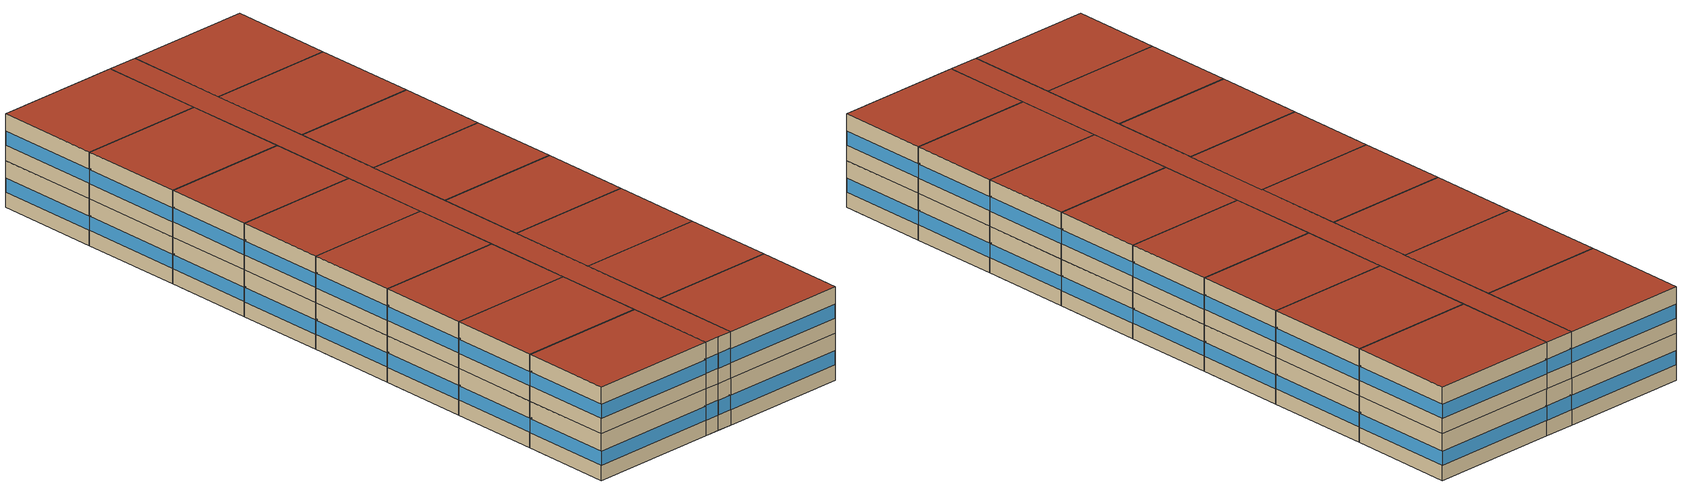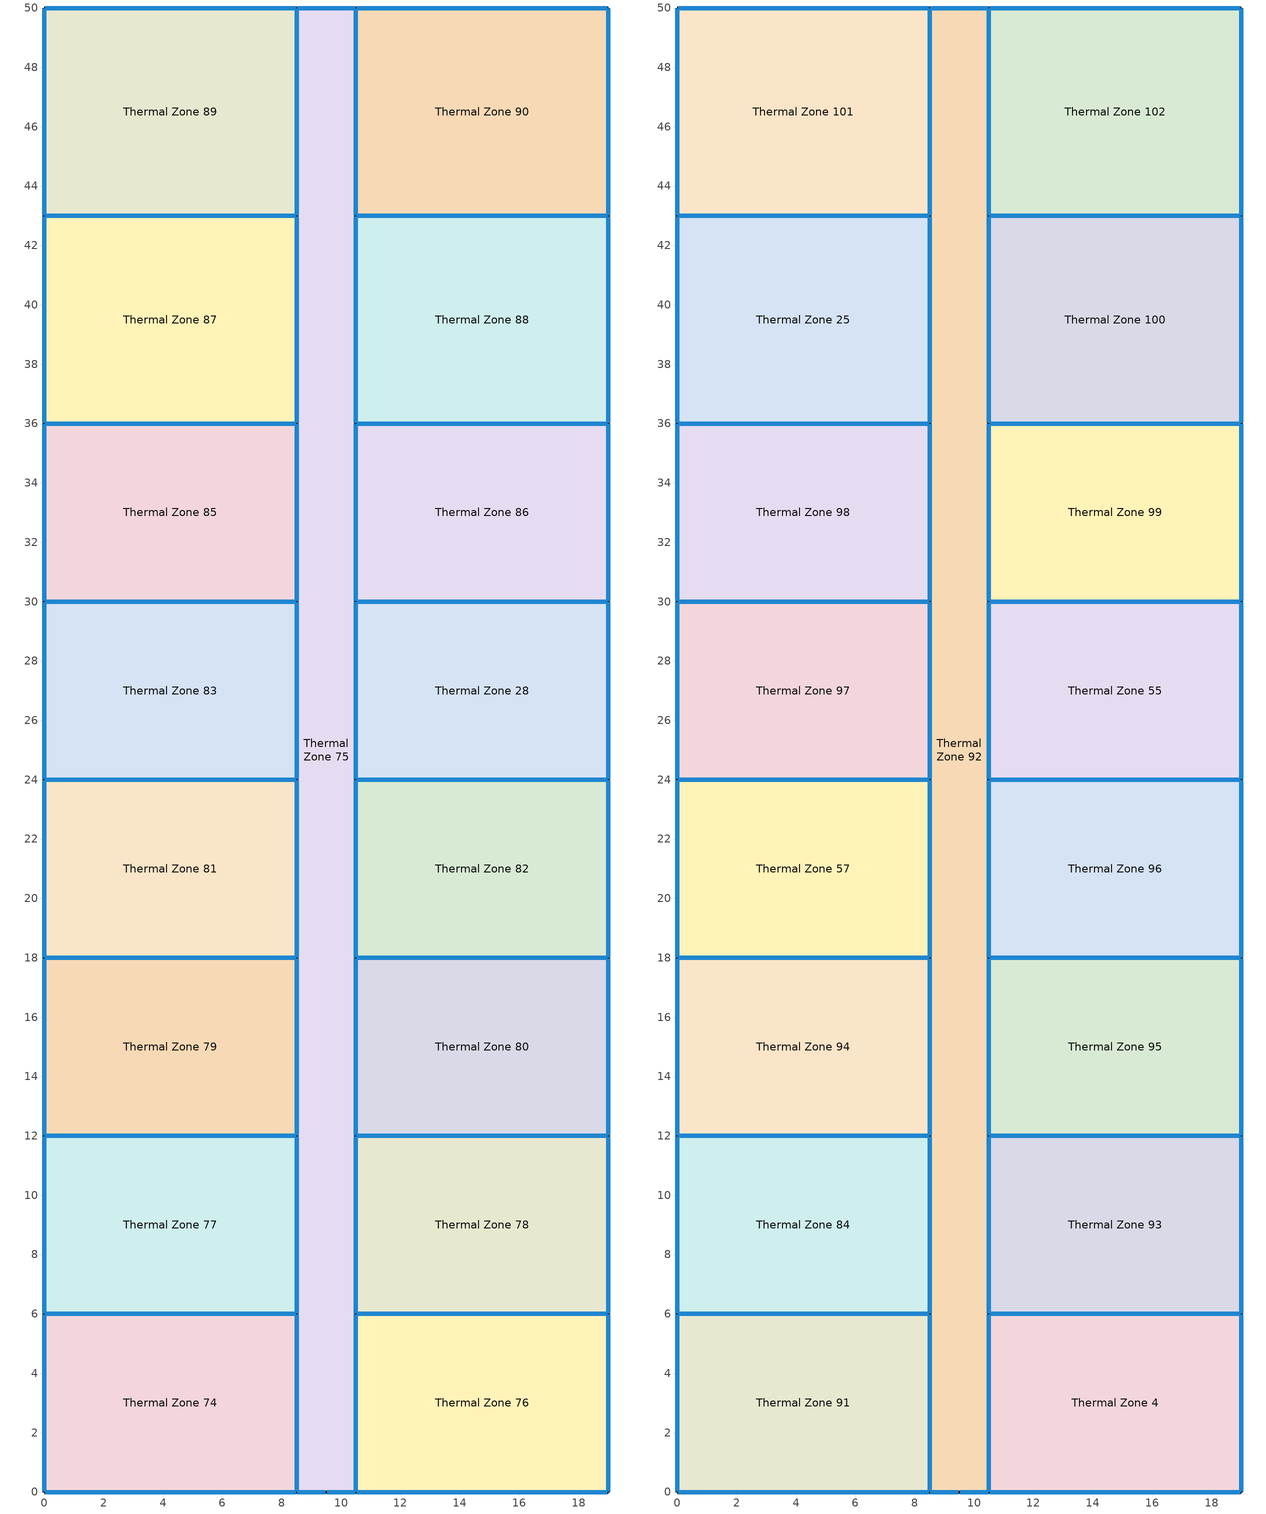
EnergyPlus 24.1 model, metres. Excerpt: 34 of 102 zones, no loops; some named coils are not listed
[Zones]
Thermal Zone 28
 floor ground (Generic Ground Slab 6A 20112020): 19,30 19,24 10.5,24 10.5,30 z12.19
 wall outside (Customized opaque construction {43577338-bb1a-47c1-a31a-39af3f5bfda6} to conductance of 0.247): 19,24 19,30 10.5,30 10.5,24 19,24 z12.19:15.24
 window (Customized Fenestration: u=2.38): 19,24.03 19,29.97 / 10.53,24 18.97,24 / 10.5,29.97 10.5,24.03 / 18.97,30 10.53,30 z13.19:14.11
 roof outside (Typical IEAD Roof 20112019 6A): 19,24 19,30 10.5,30 10.5,24 z15.24
Thermal Zone 74
 floor ground (Generic Ground Slab 6A 20112020): 8.5,6 8.5,0 0,0 0,6 z12.19
 wall outside (Customized opaque construction {43577338-bb1a-47c1-a31a-39af3f5bfda6} to conductance of 0.247): 8.5,0 8.5,6 0,6 0,0 8.5,0 z12.19:15.24
 window (Customized Fenestration: u=2.38): 8.5,0.03 8.5,5.97 / 0.03,0 8.47,0 / 0,5.97 0,0.03 / 8.47,6 0.03,6 z13.19:14.11
 roof outside (Typical IEAD Roof 20112019 6A): 8.5,0 8.5,6 0,6 0,0 z15.24
Thermal Zone 75
 floor ground (Generic Ground Slab 6A 20112020): 10.5,50 10.5,0 8.5,0 8.5,50 z12.19
 wall outside (Customized opaque construction {43577338-bb1a-47c1-a31a-39af3f5bfda6} to conductance of 0.247): 10.5,0 10.5,6 10.5,12 10.5,18 10.5,24 10.5,30 10.5,36 10.5,43 10.5,50 8.5,50 8.5,43 8.5,36 8.5,30 8.5,24 8.5,18 8.5,12 8.5,6 8.5,0 9.5,0 10.5,0 z12.19:15.24
 window (Customized Fenestration: u=2.38): 10.5,0.03 10.5,5.97 / 8.5,5.97 8.5,0.03 / 8.5,11.97 8.5,6.03 / 8.5,17.97 8.5,12.03 / 8.5,23.97 8.5,18.03 / 8.5,29.97 8.5,24.03 / 8.5,35.97 8.5,30.03 / 8.5,42.97 8.5,36.03 / 8.5,49.97 8.5,43.03 / 10.5,43.03 10.5,49.97 / 10.5,36.03 10.5,42.97 / 10.5,30.03 10.5,35.97 / 10.5,24.03 10.5,29.97 / 10.5,18.03 10.5,23.97 / 10.5,12.03 10.5,17.97 / 10.5,6.03 10.5,11.97 z13.19:14.11; 9.53,0 10.47,0 / 8.53,0 9.47,0 z13.19:14.16; 10.47,50 8.53,50 z13.19:14.13
 roof outside (Typical IEAD Roof 20112019 6A): 10.5,0 10.5,50 8.5,50 8.5,0 z15.24
Thermal Zone 76
 floor ground (Generic Ground Slab 6A 20112020): 19,6 19,0 10.5,0 10.5,6 z12.19
 wall outside (Customized opaque construction {43577338-bb1a-47c1-a31a-39af3f5bfda6} to conductance of 0.247): 19,0 19,6 10.5,6 10.5,0 19,0 z12.19:15.24
 window (Customized Fenestration: u=2.38): 19,0.03 19,5.97 / 10.53,0 18.97,0 / 10.5,5.97 10.5,0.03 / 18.97,6 10.53,6 z13.19:14.11
 roof outside (Typical IEAD Roof 20112019 6A): 19,0 19,6 10.5,6 10.5,0 z15.24
Thermal Zone 77
 floor ground (Generic Ground Slab 6A 20112020): 0,12 8.5,12 8.5,6 0,6 z12.19
 wall outside (Customized opaque construction {43577338-bb1a-47c1-a31a-39af3f5bfda6} to conductance of 0.247): 8.5,6 8.5,12 0,12 0,6 8.5,6 z12.19:15.24
 window (Customized Fenestration: u=2.38): 8.5,6.03 8.5,11.97 / 0.03,6 8.47,6 / 0,11.97 0,6.03 / 8.47,12 0.03,12 z13.19:14.11
 roof outside (Typical IEAD Roof 20112019 6A): 8.5,6 8.5,12 0,12 0,6 z15.24
Thermal Zone 78
 floor ground (Generic Ground Slab 6A 20112020): 19,12 19,6 10.5,6 10.5,12 z12.19
 wall outside (Customized opaque construction {43577338-bb1a-47c1-a31a-39af3f5bfda6} to conductance of 0.247): 19,6 19,12 10.5,12 10.5,6 19,6 z12.19:15.24
 window (Customized Fenestration: u=2.38): 19,6.03 19,11.97 / 10.53,6 18.97,6 / 10.5,11.97 10.5,6.03 / 18.97,12 10.53,12 z13.19:14.11
 roof outside (Typical IEAD Roof 20112019 6A): 19,6 19,12 10.5,12 10.5,6 z15.24
Thermal Zone 79
 floor ground (Generic Ground Slab 6A 20112020): 8.5,18 8.5,12 0,12 0,18 z12.19
 wall outside (Customized opaque construction {43577338-bb1a-47c1-a31a-39af3f5bfda6} to conductance of 0.247): 8.5,12 8.5,18 0,18 0,12 8.5,12 z12.19:15.24
 window (Customized Fenestration: u=2.38): 8.5,12.03 8.5,17.97 / 0.03,12 8.47,12 / 0,17.97 0,12.03 / 8.47,18 0.03,18 z13.19:14.11
 roof outside (Typical IEAD Roof 20112019 6A): 8.5,12 8.5,18 0,18 0,12 z15.24
Thermal Zone 80
 floor ground (Generic Ground Slab 6A 20112020): 19,18 19,12 10.5,12 10.5,18 z12.19
 wall outside (Customized opaque construction {43577338-bb1a-47c1-a31a-39af3f5bfda6} to conductance of 0.247): 19,12 19,18 10.5,18 10.5,12 19,12 z12.19:15.24
 window (Customized Fenestration: u=2.38): 19,12.03 19,17.97 / 10.53,12 18.97,12 / 10.5,17.97 10.5,12.03 / 18.97,18 10.53,18 z13.19:14.11
 roof outside (Typical IEAD Roof 20112019 6A): 19,12 19,18 10.5,18 10.5,12 z15.24
Thermal Zone 81
 floor ground (Generic Ground Slab 6A 20112020): 8.5,24 8.5,18 0,18 0,24 z12.19
 wall outside (Customized opaque construction {43577338-bb1a-47c1-a31a-39af3f5bfda6} to conductance of 0.247): 8.5,18 8.5,24 0,24 0,18 8.5,18 z12.19:15.24
 window (Customized Fenestration: u=2.38): 8.5,18.03 8.5,23.97 / 0.03,18 8.47,18 / 0,23.97 0,18.03 / 8.47,24 0.03,24 z13.19:14.11
 roof outside (Typical IEAD Roof 20112019 6A): 8.5,18 8.5,24 0,24 0,18 z15.24
Thermal Zone 82
 floor ground (Generic Ground Slab 6A 20112020): 19,24 19,18 10.5,18 10.5,24 z12.19
 wall outside (Customized opaque construction {43577338-bb1a-47c1-a31a-39af3f5bfda6} to conductance of 0.247): 19,18 19,24 10.5,24 10.5,18 19,18 z12.19:15.24
 window (Customized Fenestration: u=2.38): 19,18.03 19,23.97 / 10.53,18 18.97,18 / 10.5,23.97 10.5,18.03 / 18.97,24 10.53,24 z13.19:14.11
 roof outside (Typical IEAD Roof 20112019 6A): 19,18 19,24 10.5,24 10.5,18 z15.24
Thermal Zone 83
 floor ground (Generic Ground Slab 6A 20112020): 8.5,30 8.5,24 0,24 0,30 z12.19
 wall outside (Customized opaque construction {43577338-bb1a-47c1-a31a-39af3f5bfda6} to conductance of 0.247): 0,30 0,24 8.5,24 8.5,30 0,30 z12.19:15.24
 window (Customized Fenestration: u=2.38): 0,29.97 0,24.03 / 8.47,30 0.03,30 / 8.5,24.03 8.5,29.97 / 0.03,24 8.47,24 z13.19:14.11
 roof outside (Typical IEAD Roof 20112019 6A): 8.5,24 8.5,30 0,30 0,24 z15.24
Thermal Zone 85
 floor ground (Generic Ground Slab 6A 20112020): 8.5,36 8.5,30 0,30 0,36 z12.19
 wall outside (Customized opaque construction {43577338-bb1a-47c1-a31a-39af3f5bfda6} to conductance of 0.247): 0,36 0,30 8.5,30 8.5,36 0,36 z12.19:15.24
 window (Customized Fenestration: u=2.38): 0,35.97 0,30.03 / 8.47,36 0.03,36 / 8.5,30.03 8.5,35.97 / 0.03,30 8.47,30 z13.19:14.11
 roof outside (Typical IEAD Roof 20112019 6A): 8.5,30 8.5,36 0,36 0,30 z15.24
Thermal Zone 86
 floor ground (Generic Ground Slab 6A 20112020): 19,36 19,30 10.5,30 10.5,36 z12.19
 wall outside (Customized opaque construction {43577338-bb1a-47c1-a31a-39af3f5bfda6} to conductance of 0.247): 19,30 19,36 10.5,36 10.5,30 19,30 z12.19:15.24
 window (Customized Fenestration: u=2.38): 19,30.03 19,35.97 / 10.53,30 18.97,30 / 10.5,35.97 10.5,30.03 / 18.97,36 10.53,36 z13.19:14.11
 roof outside (Typical IEAD Roof 20112019 6A): 19,30 19,36 10.5,36 10.5,30 z15.24
Thermal Zone 87
 floor ground (Generic Ground Slab 6A 20112020): 8.5,43 8.5,36 0,36 0,43 z12.19
 wall outside (Customized opaque construction {43577338-bb1a-47c1-a31a-39af3f5bfda6} to conductance of 0.247): 0,43 0,36 8.5,36 8.5,43 0,43 z12.19:15.24
 window (Customized Fenestration: u=2.38): 0,42.97 0,36.03 / 8.47,43 0.03,43 / 8.5,36.03 8.5,42.97 / 0.03,36 8.47,36 z13.19:14.11
 roof outside (Typical IEAD Roof 20112019 6A): 8.5,36 8.5,43 0,43 0,36 z15.24
Thermal Zone 88
 floor ground (Generic Ground Slab 6A 20112020): 19,43 19,36 10.5,36 10.5,43 z12.19
 wall outside (Customized opaque construction {43577338-bb1a-47c1-a31a-39af3f5bfda6} to conductance of 0.247): 19,36 19,43 10.5,43 10.5,36 19,36 z12.19:15.24
 window (Customized Fenestration: u=2.38): 19,36.03 19,42.97 / 10.53,36 18.97,36 / 10.5,42.97 10.5,36.03 / 18.97,43 10.53,43 z13.19:14.11
 roof outside (Typical IEAD Roof 20112019 6A): 19,36 19,43 10.5,43 10.5,36 z15.24
Thermal Zone 89
 floor ground (Generic Ground Slab 6A 20112020): 8.5,50 8.5,43 0,43 0,50 z12.19
 wall outside (Customized opaque construction {43577338-bb1a-47c1-a31a-39af3f5bfda6} to conductance of 0.247): 0,50 0,43 8.5,43 8.5,50 0,50 z12.19:15.24
 window (Customized Fenestration: u=2.38): 0,49.97 0,43.03 / 8.47,50 0.03,50 / 8.5,43.03 8.5,49.97 / 0.03,43 8.47,43 z13.19:14.11
 roof outside (Typical IEAD Roof 20112019 6A): 8.5,43 8.5,50 0,50 0,43 z15.24
Thermal Zone 90
 floor ground (Generic Ground Slab 6A 20112020): 19,50 19,43 10.5,43 10.5,50 z12.19
 wall outside (Customized opaque construction {43577338-bb1a-47c1-a31a-39af3f5bfda6} to conductance of 0.247): 10.5,50 10.5,43 19,43 19,50 10.5,50 z12.19:15.24
 window (Customized Fenestration: u=2.38): 10.5,49.97 10.5,43.03 / 18.97,50 10.53,50 / 19,43.03 19,49.97 / 10.53,43 18.97,43 z13.19:14.11
 roof outside (Typical IEAD Roof 20112019 6A): 19,43 19,50 10.5,50 10.5,43 z15.24
Thermal Zone 100
 floor ground (Generic Ground Slab 6A 20112020): 19,43 19,36 10.5,36 10.5,43 z15.24
 wall outside (Customized opaque construction {43577338-bb1a-47c1-a31a-39af3f5bfda6} to conductance of 0.247): 19,36 19,43 10.5,43 10.5,36 19,36 z15.24:18.29
 window (Customized Fenestration: u=2.38): 19,36.03 19,42.97 / 10.53,36 18.97,36 / 10.5,42.97 10.5,36.03 / 18.97,43 10.53,43 z16.24:17.16
 roof outside (Typical IEAD Roof 20112019 6A): 19,36 19,43 10.5,43 10.5,36 z18.29
Thermal Zone 101
 floor ground (Generic Ground Slab 6A 20112020): 8.5,50 8.5,43 0,43 0,50 z15.24
 wall outside (Customized opaque construction {43577338-bb1a-47c1-a31a-39af3f5bfda6} to conductance of 0.247): 0,50 0,43 8.5,43 8.5,50 0,50 z15.24:18.29
 window (Customized Fenestration: u=2.38): 0,49.97 0,43.03 / 8.47,50 0.03,50 / 8.5,43.03 8.5,49.97 / 0.03,43 8.47,43 z16.24:17.16
 roof outside (Typical IEAD Roof 20112019 6A): 8.5,43 8.5,50 0,50 0,43 z18.29
Thermal Zone 102
 floor ground (Generic Ground Slab 6A 20112020): 19,50 19,43 10.5,43 10.5,50 z15.24
 wall outside (Customized opaque construction {43577338-bb1a-47c1-a31a-39af3f5bfda6} to conductance of 0.247): 10.5,50 10.5,43 19,43 19,50 10.5,50 z15.24:18.29
 window (Customized Fenestration: u=2.38): 10.5,49.97 10.5,43.03 / 18.97,50 10.53,50 / 19,43.03 19,49.97 / 10.53,43 18.97,43 z16.24:17.16
 roof outside (Typical IEAD Roof 20112019 6A): 19,43 19,50 10.5,50 10.5,43 z18.29
Thermal Zone 25
 floor ground (Generic Ground Slab 6A 20112020): 8.5,43 8.5,36 0,36 0,43 z15.24
 wall outside (Customized opaque construction {43577338-bb1a-47c1-a31a-39af3f5bfda6} to conductance of 0.247): 0,43 0,36 8.5,36 8.5,43 0,43 z15.24:18.29
 window (Customized Fenestration: u=2.38): 0,42.97 0,36.03 / 8.47,43 0.03,43 / 8.5,36.03 8.5,42.97 / 0.03,36 8.47,36 z16.24:17.16
 roof outside (Typical IEAD Roof 20112019 6A): 8.5,36 8.5,43 0,43 0,36 z18.29
Thermal Zone 4
 floor ground (Generic Ground Slab 6A 20112020): 19,6 19,0 10.5,0 10.5,6 z15.24
 wall outside (Customized opaque construction {43577338-bb1a-47c1-a31a-39af3f5bfda6} to conductance of 0.247): 19,0 19,6 10.5,6 10.5,0 19,0 z15.24:18.29
 window (Customized Fenestration: u=2.38): 19,0.03 19,5.97 / 10.53,0 18.97,0 / 10.5,5.97 10.5,0.03 / 18.97,6 10.53,6 z16.24:17.16
 roof outside (Typical IEAD Roof 20112019 6A): 19,0 19,6 10.5,6 10.5,0 z18.29
Thermal Zone 55
 floor ground (Generic Ground Slab 6A 20112020): 19,30 19,24 10.5,24 10.5,30 z15.24
 wall outside (Customized opaque construction {43577338-bb1a-47c1-a31a-39af3f5bfda6} to conductance of 0.247): 19,24 19,30 10.5,30 10.5,24 19,24 z15.24:18.29
 window (Customized Fenestration: u=2.38): 19,24.03 19,29.97 / 10.53,24 18.97,24 / 10.5,29.97 10.5,24.03 / 18.97,30 10.53,30 z16.24:17.16
 roof outside (Typical IEAD Roof 20112019 6A): 19,24 19,30 10.5,30 10.5,24 z18.29
Thermal Zone 57
 floor ground (Generic Ground Slab 6A 20112020): 8.5,24 8.5,18 0,18 0,24 z15.24
 wall outside (Customized opaque construction {43577338-bb1a-47c1-a31a-39af3f5bfda6} to conductance of 0.247): 8.5,18 8.5,24 0,24 0,18 8.5,18 z15.24:18.29
 window (Customized Fenestration: u=2.38): 8.5,18.03 8.5,23.97 / 0.03,18 8.47,18 / 0,23.97 0,18.03 / 8.47,24 0.03,24 z16.24:17.16
 roof outside (Typical IEAD Roof 20112019 6A): 8.5,18 8.5,24 0,24 0,18 z18.29
Thermal Zone 84
 floor ground (Generic Ground Slab 6A 20112020): 0,12 8.5,12 8.5,6 0,6 z15.24
 wall outside (Customized opaque construction {43577338-bb1a-47c1-a31a-39af3f5bfda6} to conductance of 0.247): 8.5,6 8.5,12 0,12 0,6 8.5,6 z15.24:18.29
 window (Customized Fenestration: u=2.38): 8.5,6.03 8.5,11.97 / 0.03,6 8.47,6 / 0,11.97 0,6.03 / 8.47,12 0.03,12 z16.24:17.16
 roof outside (Typical IEAD Roof 20112019 6A): 8.5,6 8.5,12 0,12 0,6 z18.29
Thermal Zone 91
 floor ground (Generic Ground Slab 6A 20112020): 8.5,6 8.5,0 0,0 0,6 z15.24
 wall outside (Customized opaque construction {43577338-bb1a-47c1-a31a-39af3f5bfda6} to conductance of 0.247): 8.5,0 8.5,6 0,6 0,0 8.5,0 z15.24:18.29
 window (Customized Fenestration: u=2.38): 8.5,0.03 8.5,5.97 / 0.03,0 8.47,0 / 0,5.97 0,0.03 / 8.47,6 0.03,6 z16.24:17.16
 roof outside (Typical IEAD Roof 20112019 6A): 8.5,0 8.5,6 0,6 0,0 z18.29
Thermal Zone 92
 floor ground (Generic Ground Slab 6A 20112020): 10.5,50 10.5,0 8.5,0 8.5,50 z15.24
 wall outside (Customized opaque construction {43577338-bb1a-47c1-a31a-39af3f5bfda6} to conductance of 0.247): 10.5,0 10.5,6 10.5,12 10.5,18 10.5,24 10.5,30 10.5,36 10.5,43 10.5,50 8.5,50 8.5,43 8.5,36 8.5,30 8.5,24 8.5,18 8.5,12 8.5,6 8.5,0 9.5,0 10.5,0 z15.24:18.29
 window (Customized Fenestration: u=2.38): 10.5,0.03 10.5,5.97 / 8.5,5.97 8.5,0.03 / 8.5,11.97 8.5,6.03 / 8.5,17.97 8.5,12.03 / 8.5,23.97 8.5,18.03 / 8.5,29.97 8.5,24.03 / 8.5,35.97 8.5,30.03 / 8.5,42.97 8.5,36.03 / 8.5,49.97 8.5,43.03 / 10.5,43.03 10.5,49.97 / 10.5,36.03 10.5,42.97 / 10.5,30.03 10.5,35.97 / 10.5,24.03 10.5,29.97 / 10.5,18.03 10.5,23.97 / 10.5,12.03 10.5,17.97 / 10.5,6.03 10.5,11.97 z16.24:17.16; 9.53,0 10.47,0 / 8.53,0 9.47,0 z16.24:17.2; 10.47,50 8.53,50 z16.24:17.18
 roof outside (Typical IEAD Roof 20112019 6A): 10.5,0 10.5,50 8.5,50 8.5,0 z18.29
Thermal Zone 93
 floor ground (Generic Ground Slab 6A 20112020): 19,12 19,6 10.5,6 10.5,12 z15.24
 wall outside (Customized opaque construction {43577338-bb1a-47c1-a31a-39af3f5bfda6} to conductance of 0.247): 19,6 19,12 10.5,12 10.5,6 19,6 z15.24:18.29
 window (Customized Fenestration: u=2.38): 19,6.03 19,11.97 / 10.53,6 18.97,6 / 10.5,11.97 10.5,6.03 / 18.97,12 10.53,12 z16.24:17.16
 roof outside (Typical IEAD Roof 20112019 6A): 19,6 19,12 10.5,12 10.5,6 z18.29
Thermal Zone 94
 floor ground (Generic Ground Slab 6A 20112020): 8.5,18 8.5,12 0,12 0,18 z15.24
 wall outside (Customized opaque construction {43577338-bb1a-47c1-a31a-39af3f5bfda6} to conductance of 0.247): 8.5,12 8.5,18 0,18 0,12 8.5,12 z15.24:18.29
 window (Customized Fenestration: u=2.38): 8.5,12.03 8.5,17.97 / 0.03,12 8.47,12 / 0,17.97 0,12.03 / 8.47,18 0.03,18 z16.24:17.16
 roof outside (Typical IEAD Roof 20112019 6A): 8.5,12 8.5,18 0,18 0,12 z18.29
Thermal Zone 95
 floor ground (Generic Ground Slab 6A 20112020): 19,18 19,12 10.5,12 10.5,18 z15.24
 wall outside (Customized opaque construction {43577338-bb1a-47c1-a31a-39af3f5bfda6} to conductance of 0.247): 19,12 19,18 10.5,18 10.5,12 19,12 z15.24:18.29
 window (Customized Fenestration: u=2.38): 19,12.03 19,17.97 / 10.53,12 18.97,12 / 10.5,17.97 10.5,12.03 / 18.97,18 10.53,18 z16.24:17.16
 roof outside (Typical IEAD Roof 20112019 6A): 19,12 19,18 10.5,18 10.5,12 z18.29
Thermal Zone 96
 floor ground (Generic Ground Slab 6A 20112020): 19,24 19,18 10.5,18 10.5,24 z15.24
 wall outside (Customized opaque construction {43577338-bb1a-47c1-a31a-39af3f5bfda6} to conductance of 0.247): 19,18 19,24 10.5,24 10.5,18 19,18 z15.24:18.29
 window (Customized Fenestration: u=2.38): 19,18.03 19,23.97 / 10.53,18 18.97,18 / 10.5,23.97 10.5,18.03 / 18.97,24 10.53,24 z16.24:17.16
 roof outside (Typical IEAD Roof 20112019 6A): 19,18 19,24 10.5,24 10.5,18 z18.29
Thermal Zone 97
 floor ground (Generic Ground Slab 6A 20112020): 8.5,30 8.5,24 0,24 0,30 z15.24
 wall outside (Customized opaque construction {43577338-bb1a-47c1-a31a-39af3f5bfda6} to conductance of 0.247): 0,30 0,24 8.5,24 8.5,30 0,30 z15.24:18.29
 window (Customized Fenestration: u=2.38): 0,29.97 0,24.03 / 8.47,30 0.03,30 / 8.5,24.03 8.5,29.97 / 0.03,24 8.47,24 z16.24:17.16
 roof outside (Typical IEAD Roof 20112019 6A): 8.5,24 8.5,30 0,30 0,24 z18.29
Thermal Zone 98
 floor ground (Generic Ground Slab 6A 20112020): 8.5,36 8.5,30 0,30 0,36 z15.24
 wall outside (Customized opaque construction {43577338-bb1a-47c1-a31a-39af3f5bfda6} to conductance of 0.247): 0,36 0,30 8.5,30 8.5,36 0,36 z15.24:18.29
 window (Customized Fenestration: u=2.38): 0,35.97 0,30.03 / 8.47,36 0.03,36 / 8.5,30.03 8.5,35.97 / 0.03,30 8.47,30 z16.24:17.16
 roof outside (Typical IEAD Roof 20112019 6A): 8.5,30 8.5,36 0,36 0,30 z18.29
Thermal Zone 99
 floor ground (Generic Ground Slab 6A 20112020): 19,36 19,30 10.5,30 10.5,36 z15.24
 wall outside (Customized opaque construction {43577338-bb1a-47c1-a31a-39af3f5bfda6} to conductance of 0.247): 19,30 19,36 10.5,36 10.5,30 19,30 z15.24:18.29
 window (Customized Fenestration: u=2.38): 19,30.03 19,35.97 / 10.53,30 18.97,30 / 10.5,35.97 10.5,30.03 / 18.97,36 10.53,36 z16.24:17.16
 roof outside (Typical IEAD Roof 20112019 6A): 19,30 19,36 10.5,36 10.5,30 z18.29
[Building]
Building 1
[Site:Location]
Montreal Int'l: Latitude {deg}=45.47; Longitude {deg}=-73.75; Time Zone {hr}=-5; Elevation {m}=36
[SizingPeriod:DesignDay] Month=7; Day of Month=21; Day Type=SummerDesignDay; Daily Dry-Bulb Temperature Range {deltaC}=9.3; Dry-Bulb Temperature Range Modifier Type=DefaultMultipliers; Barometric Pressure {Pa}=100893; Wind Speed {m/s}=4.9; Wind Direction {deg}=220; Rain Indicator=No; Snow Indicator=No; Daylight Saving Time Indicator=No; Solar Model Indicator=ASHRAETau; ASHRAE Clear Sky Optical Depth for Beam Irradiance (taub)=0.465; ASHRAE Clear Sky Optical Depth for Diffuse Irradiance (taud)=1.966; Begin Environment Reset Mode=FullResetAtBeginEnvironment
Name | Maximum Dry-Bulb Temperature {C} | Humidity Condition Type | Wetbulb or DewPoint at Maximum Dry-Bulb {C} | Enthalpy at Maximum Dry-Bulb {J/kg}
Montreal Int'l Ann Clg .4% Condns DB=>MWB | 30 | Wetbulb | 22.1
Montreal Int'l Ann Clg .4% Condns DP=>MDB | 26 | Dewpoint | 21.6
Montreal Int'l Ann Clg .4% Condns Enth=>MDB | 28.1 | Enthalpy |  | 69300
Montreal Int'l Ann Clg .4% Condns WB=>MDB | 28.1 | Wetbulb | 23.2
[Material] Thermal Absorptance=0.9
Name | Roughness | Thickness {m} | Conductivity {W/m-K} | Density {kg/m3} | Specific Heat {J/kg-K} | Solar Absorptance | Visible Absorptance
1/2IN Gypsum 1 | Smooth | 0.0127 | 0.16 | 784.9 | 830 | 0.4 | 0.4
1IN Stucco 1 | Smooth | 0.0253 | 0.6918 | 1858 | 837 | 0.7 | 0.92
8IN CONCRETE HW RefBldg 1 | Rough | 0.2032 | 1.311 | 2240 | 836.8 | 0.7 | 0.7
Generic HW Concrete | MediumRough | 0.2 | 1.95 | 2240 | 900 | 0.8 | 0.8
Metal Roof Surface 2 | Smooth | 0.0008 | 45.28 | 7824 | 500 | 0.7 | 0.7
Roof Membrane 1 | VeryRough | 0.0095 | 0.16 | 1121.29 | 1460 | 0.7 | 0.7
[Material:NoMass] Roughness=Smooth; Thermal Absorptance=0.9; Solar Absorptance=0.7; Visible Absorptance=0.7
Name | Thermal Resistance {m2-K/W}
Typical Insulation R-10.11 1 | 3.77764
Typical Insulation U=0.183 | 5.46
[WindowMaterial:SimpleGlazingSystem]
Fenestration U=2.38 0.4: U-Factor {W/m2-K}=2.38; Solar Heat Gain Coefficient=0.4; Visible Transmittance=0.4
[Construction]
Customized Fenestration: u=2.38: Fenestration U=2.38 0.4
Customized opaque construction {43577338-bb1a-47c1-a31a-39af3f5bfda6} to conductance of 0.247: 1IN Stucco 1, 8IN CONCRETE HW RefBldg 1, Typical Insulation R-10.11 1, 1/2IN Gypsum 1
Generic Ground Slab 6A 20112020: Typical Insulation U=0.183, Generic HW Concrete
Typical IEAD Roof 20112019 6A: Roof Membrane 1, Typical Insulation U=0.183, Metal Roof Surface 2
[Zone] Multiplier=1; Part of Total Floor Area=Yes
Thermal Zone 100; Thermal Zone 101; Thermal Zone 102; Thermal Zone 25; Thermal Zone 28; Thermal Zone 4; Thermal Zone 55; Thermal Zone 57; Thermal Zone 74; Thermal Zone 75; Thermal Zone 76; Thermal Zone 77; Thermal Zone 78; Thermal Zone 79; Thermal Zone 80; Thermal Zone 81; Thermal Zone 82; Thermal Zone 83; Thermal Zone 84; Thermal Zone 85; Thermal Zone 86; Thermal Zone 87; Thermal Zone 88; Thermal Zone 89; Thermal Zone 90; Thermal Zone 91; Thermal Zone 92; Thermal Zone 93; Thermal Zone 94; Thermal Zone 95; Thermal Zone 96; Thermal Zone 97; Thermal Zone 98; Thermal Zone 99
[Space]
Name | Zone | Space Type
Space 615 | Thermal Zone 100 | MURB small 1
Space 616 | Thermal Zone 101 | MURB small 1
Space 617 | Thermal Zone 102 | MURB small 1
Space 614 | Thermal Zone 25 | MURB small 1
Space 511 | Thermal Zone 28 | MURB small 1
Space 603 | Thermal Zone 4 | MURB small 1
Space 611 | Thermal Zone 55 | MURB small 1
Space 608 | Thermal Zone 57 | MURB small 1
Space 501 | Thermal Zone 74 | MURB small 1
Space 502 | Thermal Zone 75 | MURB lobby 1
Space 503 | Thermal Zone 76 | MURB small 1
Space 504 | Thermal Zone 77 | MURB small 1
Space 505 | Thermal Zone 78 | MURB small 1
Space 506 | Thermal Zone 79 | MURB small 1
Space 507 | Thermal Zone 80 | MURB small 1
Space 508 | Thermal Zone 81 | MURB small 1
Space 509 | Thermal Zone 82 | MURB small 1
Space 510 | Thermal Zone 83 | MURB small 1
Space 604 | Thermal Zone 84 | MURB small 1
Space 512 | Thermal Zone 85 | MURB small 1
Space 513 | Thermal Zone 86 | MURB small 1
Space 514 | Thermal Zone 87 | MURB small 1
Space 515 | Thermal Zone 88 | MURB small 1
Space 516 | Thermal Zone 89 | MURB small 1
Space 517 | Thermal Zone 90 | MURB small 1
Space 601 | Thermal Zone 91 | MURB small 1
Space 602 | Thermal Zone 92 | MURB small 1
Space 605 | Thermal Zone 93 | MURB small 1
Space 606 | Thermal Zone 94 | MURB small 1
Space 607 | Thermal Zone 95 | MURB small 1
Space 609 | Thermal Zone 96 | MURB small 1
Space 610 | Thermal Zone 97 | MURB small 1
Space 612 | Thermal Zone 98 | MURB small 1
Space 613 | Thermal Zone 99 | MURB small 1
[SpaceList]
MURB small 1: Space 409, Space 101, Space 108, Space 603, Space 104, Space 105, Space 103, Space 106, Space 107, Space 215, Space 109, Space 305, Space 110, Space 203, Space 201, Space 111, Space 112, Space 317, Space 113, Space 114, Space 309, Space 115, Space 614, Space 116, Space 117, Space 511, Space 206, Space 204, Space 205, Space 207, Space 311, Space 208, Space 407, Space 209, Space 210, Space 211, Space 314, Space 212, Space 213, Space 214, Space 216, Space 301, Space 217, Space 303, Space 403, Space 316, Space 304, Space 306, Space 611, Space 307, Space 608, Space 313, Space 308, Space 406, Space 310, Space 312, Space 315, Space 401, Space 506, Space 404, Space 405, Space 408, Space 410, Space 411, Space 412, Space 413, Space 414, Space 415, Space 416, Space 417, Space 501, Space 503, Space 504, Space 505, Space 507, Space 508, Space 509, Space 617, Space 510, Space 604, Space 512, Space 513, Space 514, Space 515, Space 516, Space 517, Space 601, Space 602, Space 605, Space 606, Space 607, Space 609, Space 610, Space 612, Space 613, Space 615, Space 616
MURB lobby 1: Space 102, Space 402, Space 202, Space 302, Space 502
[People]
People 2: Zone or ZoneList or Space or SpaceList=MURB small 1; Number of People Schedule=MidriseApartment Apartment Occ 2; Number of People Calculation Method=People/Area; People per Floor Area {person/m2}=0.0283091; Fraction Radiant=0.3; Activity Level Schedule=MidriseApartment Activity 2
[ElectricEquipment] Design Level Calculation Method=Watts/Area; Fraction Latent=0; Fraction Radiant=0.5; Fraction Lost=0
Name | Zone or ZoneList or Space or SpaceList | Schedule | Watts per Floor Area {W/m2}
Electric Equipment 2 | MURB small 1 | MURB Appliances and lighting | 8.3
Electric Equipment 1 | MURB lobby 1 | ApartmentMidRise BLDG_ELEVATORS Pre2004 | 8.15
[ZoneControl:Thermostat] Temperature Difference Between Cutout And Setpoint {deltaC}=0
Name | Zone or ZoneList | Control Type Schedule | Control 1
Thermal Zone 100 Thermostat | Thermal Zone 100 | Thermal Zone 100 Thermostat Schedule | Thermostat Setpoint Dual Setpoint 96
Thermal Zone 101 Thermostat | Thermal Zone 101 | Thermal Zone 101 Thermostat Schedule | Thermostat Setpoint Dual Setpoint 92
Thermal Zone 102 Thermostat | Thermal Zone 102 | Thermal Zone 102 Thermostat Schedule | Thermostat Setpoint Dual Setpoint 101
Thermal Zone 25 Thermostat | Thermal Zone 25 | Thermal Zone 25 Thermostat Schedule | Thermostat Setpoint Dual Setpoint 44
Thermal Zone 28 Thermostat | Thermal Zone 28 | Thermal Zone 28 Thermostat Schedule | Thermostat Setpoint Dual Setpoint 49
Thermal Zone 4 Thermostat | Thermal Zone 4 | Thermal Zone 4 Thermostat Schedule | Thermostat Setpoint Dual Setpoint 16
Thermal Zone 55 Thermostat | Thermal Zone 55 | Thermal Zone 55 Thermostat Schedule | Thermostat Setpoint Dual Setpoint 24
Thermal Zone 57 Thermostat | Thermal Zone 57 | Thermal Zone 57 Thermostat Schedule | Thermostat Setpoint Dual Setpoint 72
Thermal Zone 74 Thermostat | Thermal Zone 74 | Thermal Zone 74 Thermostat Schedule | Thermostat Setpoint Dual Setpoint 68
Thermal Zone 75 Thermostat | Thermal Zone 75 | Thermal Zone 75 Thermostat Schedule | Thermostat Setpoint Dual Setpoint 56
Thermal Zone 76 Thermostat | Thermal Zone 76 | Thermal Zone 76 Thermostat Schedule | Thermostat Setpoint Dual Setpoint 84
Thermal Zone 77 Thermostat | Thermal Zone 77 | Thermal Zone 77 Thermostat Schedule | Thermostat Setpoint Dual Setpoint 75
Thermal Zone 78 Thermostat | Thermal Zone 78 | Thermal Zone 78 Thermostat Schedule | Thermostat Setpoint Dual Setpoint 85
Thermal Zone 79 Thermostat | Thermal Zone 79 | Thermal Zone 79 Thermostat Schedule | Thermostat Setpoint Dual Setpoint 76
Thermal Zone 80 Thermostat | Thermal Zone 80 | Thermal Zone 80 Thermostat Schedule | Thermostat Setpoint Dual Setpoint 57
Thermal Zone 81 Thermostat | Thermal Zone 81 | Thermal Zone 81 Thermostat Schedule | Thermostat Setpoint Dual Setpoint 58
Thermal Zone 82 Thermostat | Thermal Zone 82 | Thermal Zone 82 Thermostat Schedule | Thermostat Setpoint Dual Setpoint 59
Thermal Zone 83 Thermostat | Thermal Zone 83 | Thermal Zone 83 Thermostat Schedule | Thermostat Setpoint Dual Setpoint 64
Thermal Zone 84 Thermostat | Thermal Zone 84 | Thermal Zone 84 Thermostat Schedule | Thermostat Setpoint Dual Setpoint 70
Thermal Zone 85 Thermostat | Thermal Zone 85 | Thermal Zone 85 Thermostat Schedule | Thermostat Setpoint Dual Setpoint 74
Thermal Zone 86 Thermostat | Thermal Zone 86 | Thermal Zone 86 Thermostat Schedule | Thermostat Setpoint Dual Setpoint 77
Thermal Zone 87 Thermostat | Thermal Zone 87 | Thermal Zone 87 Thermostat Schedule | Thermostat Setpoint Dual Setpoint 78
Thermal Zone 88 Thermostat | Thermal Zone 88 | Thermal Zone 88 Thermostat Schedule | Thermostat Setpoint Dual Setpoint 94
Thermal Zone 89 Thermostat | Thermal Zone 89 | Thermal Zone 89 Thermostat Schedule | Thermostat Setpoint Dual Setpoint 93
Thermal Zone 90 Thermostat | Thermal Zone 90 | Thermal Zone 90 Thermostat Schedule | Thermostat Setpoint Dual Setpoint 98
Thermal Zone 91 Thermostat | Thermal Zone 91 | Thermal Zone 91 Thermostat Schedule | Thermostat Setpoint Dual Setpoint 91
Thermal Zone 92 Thermostat | Thermal Zone 92 | Thermal Zone 92 Thermostat Schedule | Thermostat Setpoint Dual Setpoint 102
Thermal Zone 93 Thermostat | Thermal Zone 93 | Thermal Zone 93 Thermostat Schedule | Thermostat Setpoint Dual Setpoint 97
Thermal Zone 94 Thermostat | Thermal Zone 94 | Thermal Zone 94 Thermostat Schedule | Thermostat Setpoint Dual Setpoint 100
Thermal Zone 95 Thermostat | Thermal Zone 95 | Thermal Zone 95 Thermostat Schedule | Thermostat Setpoint Dual Setpoint 99
Thermal Zone 96 Thermostat | Thermal Zone 96 | Thermal Zone 96 Thermostat Schedule | Thermostat Setpoint Dual Setpoint 89
Thermal Zone 97 Thermostat | Thermal Zone 97 | Thermal Zone 97 Thermostat Schedule | Thermostat Setpoint Dual Setpoint 90
Thermal Zone 98 Thermostat | Thermal Zone 98 | Thermal Zone 98 Thermostat Schedule | Thermostat Setpoint Dual Setpoint 88
Thermal Zone 99 Thermostat | Thermal Zone 99 | Thermal Zone 99 Thermostat Schedule | Thermostat Setpoint Dual Setpoint 95
[ThermostatSetpoint:DualSetpoint] Heating Setpoint Temperature Schedule=NECB-G-Thermostat Setpoint-Heating; Cooling Setpoint Temperature Schedule=NECB-G-Thermostat Setpoint-Cooling
Thermostat Setpoint Dual Setpoint 96; Thermostat Setpoint Dual Setpoint 92; Thermostat Setpoint Dual Setpoint 101; Thermostat Setpoint Dual Setpoint 44; Thermostat Setpoint Dual Setpoint 49; Thermostat Setpoint Dual Setpoint 16; Thermostat Setpoint Dual Setpoint 24; Thermostat Setpoint Dual Setpoint 72; Thermostat Setpoint Dual Setpoint 68; Thermostat Setpoint Dual Setpoint 56; Thermostat Setpoint Dual Setpoint 84; Thermostat Setpoint Dual Setpoint 75; Thermostat Setpoint Dual Setpoint 85; Thermostat Setpoint Dual Setpoint 76; Thermostat Setpoint Dual Setpoint 57; Thermostat Setpoint Dual Setpoint 58; Thermostat Setpoint Dual Setpoint 59; Thermostat Setpoint Dual Setpoint 64; Thermostat Setpoint Dual Setpoint 70; Thermostat Setpoint Dual Setpoint 74; Thermostat Setpoint Dual Setpoint 77; Thermostat Setpoint Dual Setpoint 78; Thermostat Setpoint Dual Setpoint 94; Thermostat Setpoint Dual Setpoint 93; Thermostat Setpoint Dual Setpoint 98; Thermostat Setpoint Dual Setpoint 91; Thermostat Setpoint Dual Setpoint 102; Thermostat Setpoint Dual Setpoint 97; Thermostat Setpoint Dual Setpoint 100; Thermostat Setpoint Dual Setpoint 99; Thermostat Setpoint Dual Setpoint 89; Thermostat Setpoint Dual Setpoint 90; Thermostat Setpoint Dual Setpoint 88; Thermostat Setpoint Dual Setpoint 95
[ZoneHVAC:PackagedTerminalHeatPump] Availability Schedule=Always On Discrete hvac_library; Cooling Supply Air Flow Rate {m3/s}=Autosize; Heating Supply Air Flow Rate {m3/s}=Autosize; No Load Supply Air Flow Rate {m3/s}=Autosize; No Load Supply Air Flow Rate Control Set To Low Speed=Yes; Cooling Outdoor Air Flow Rate {m3/s}=Autosize; Heating Outdoor Air Flow Rate {m3/s}=Autosize; No Load Outdoor Air Flow Rate {m3/s}=Autosize; Heating Convergence Tolerance=0.001; Cooling Convergence Tolerance=0.001; Maximum Supply Air Temperature from Supplemental Heater {C}=Autosize; Maximum Outdoor Dry-Bulb Temperature for Supplemental Heater Operation {C}=21; Fan Placement=DrawThrough; Supply Air Fan Operating Mode Schedule=Always On Discrete hvac_library
Name | Supply Air Fan | Heating Coil | Cooling Coil | Supplemental Heating Coil
PTHP 45 | PTHP CV Fan 45 | PTHP 1 Spd DX Htg Coil 45 | PTHP 1 Spd DX Clg Coil 45 | PTHP Elec Htg Backup Coil 45
PTHP 53 | PTHP CV Fan 53 | PTHP 1 Spd DX Htg Coil 53 | PTHP 1 Spd DX Clg Coil 53 | PTHP Elec Htg Backup Coil 53
PTHP 42 | PTHP CV Fan 42 | PTHP 1 Spd DX Htg Coil 42 | PTHP 1 Spd DX Clg Coil 42 | PTHP Elec Htg Backup Coil 42
PTHP 37 | PTHP CV Fan 37 | PTHP 1 Spd DX Htg Coil 37 | PTHP 1 Spd DX Clg Coil 37 | PTHP Elec Htg Backup Coil 37
PTHP 38 | PTHP CV Fan 38 | PTHP 1 Spd DX Htg Coil 38 | PTHP 1 Spd DX Clg Coil 38 | PTHP Elec Htg Backup Coil 38
PTHP 39 | PTHP CV Fan 39 | PTHP 1 Spd DX Htg Coil 39 | PTHP 1 Spd DX Clg Coil 39 | PTHP Elec Htg Backup Coil 39
PTHP 58 | PTHP CV Fan 58 | PTHP 1 Spd DX Htg Coil 58 | PTHP 1 Spd DX Clg Coil 58 | PTHP Elec Htg Backup Coil 58
PTHP 51 | PTHP CV Fan 51 | PTHP 1 Spd DX Htg Coil 51 | PTHP 1 Spd DX Clg Coil 51 | PTHP Elec Htg Backup Coil 51
PTHP 56 | PTHP CV Fan 56 | PTHP 1 Spd DX Htg Coil 56 | PTHP 1 Spd DX Clg Coil 56 | PTHP Elec Htg Backup Coil 56
PTHP 6 | PTHP CV Fan 6 | PTHP 1 Spd DX Htg Coil 6 | PTHP 1 Spd DX Clg Coil 6 | PTHP Elec Htg Backup Coil 6
PTHP 40 | PTHP CV Fan 40 | PTHP 1 Spd DX Htg Coil 40 | PTHP 1 Spd DX Clg Coil 40 | PTHP Elec Htg Backup Coil 40
PTHP 30 | PTHP CV Fan 30 | PTHP 1 Spd DX Htg Coil 30 | PTHP 1 Spd DX Clg Coil 30 | PTHP Elec Htg Backup Coil 30
PTHP 48 | PTHP CV Fan 48 | PTHP 1 Spd DX Htg Coil 48 | PTHP 1 Spd DX Clg Coil 48 | PTHP Elec Htg Backup Coil 48
PTHP 43 | PTHP CV Fan 43 | PTHP 1 Spd DX Htg Coil 43 | PTHP 1 Spd DX Clg Coil 43 | PTHP Elec Htg Backup Coil 43
PTHP 44 | PTHP CV Fan 44 | PTHP 1 Spd DX Htg Coil 44 | PTHP 1 Spd DX Clg Coil 44 | PTHP Elec Htg Backup Coil 44
PTHP 46 | PTHP CV Fan 46 | PTHP 1 Spd DX Htg Coil 46 | PTHP 1 Spd DX Clg Coil 46 | PTHP Elec Htg Backup Coil 46
PTHP 49 | PTHP CV Fan 49 | PTHP 1 Spd DX Htg Coil 49 | PTHP 1 Spd DX Clg Coil 49 | PTHP Elec Htg Backup Coil 49
PTHP 28 | PTHP CV Fan 28 | PTHP 1 Spd DX Htg Coil 28 | PTHP 1 Spd DX Clg Coil 28 | PTHP Elec Htg Backup Coil 28
PTHP 52 | PTHP CV Fan 52 | PTHP 1 Spd DX Htg Coil 52 | PTHP 1 Spd DX Clg Coil 52 | PTHP Elec Htg Backup Coil 52
PTHP 33 | PTHP CV Fan 33 | PTHP 1 Spd DX Htg Coil 33 | PTHP 1 Spd DX Clg Coil 33 | PTHP Elec Htg Backup Coil 33
PTHP 5 | PTHP CV Fan 5 | PTHP 1 Spd DX Htg Coil 5 | PTHP 1 Spd DX Clg Coil 5 | PTHP Elec Htg Backup Coil 5
[Zone equipment]
Thermal Zone 100: Elec Baseboard 95, PTHP 100
Thermal Zone 101: Elec Baseboard 91, PTHP 95
Thermal Zone 102: Elec Baseboard 100, PTHP 99
Thermal Zone 25: Elec Baseboard 43, PTHP 21
Thermal Zone 28: Elec Baseboard 48, PTHP 27
Thermal Zone 4: Elec Baseboard 15, PTHP 13
Thermal Zone 55: Elec Baseboard 23, PTHP 46
Thermal Zone 57: Elec Baseboard 71, PTHP 28
Thermal Zone 74: Elec Baseboard 67, PTHP 59
Thermal Zone 75: Elec Baseboard 55, PTHP 60
Thermal Zone 76: Elec Baseboard 83, PTHP 85
Thermal Zone 77: Elec Baseboard 74, PTHP 90
Thermal Zone 78: Elec Baseboard 84, PTHP 78
Thermal Zone 79: Elec Baseboard 75, PTHP 68
Thermal Zone 80: Elec Baseboard 56, PTHP 79
Thermal Zone 81: Elec Baseboard 57, PTHP 62
Thermal Zone 82: Elec Baseboard 58, PTHP 74
Thermal Zone 83: Elec Baseboard 63, PTHP 63
Thermal Zone 84: Elec Baseboard 69, PTHP 80
Thermal Zone 85: Elec Baseboard 73, PTHP 70
Thermal Zone 86: Elec Baseboard 76, PTHP 81
Thermal Zone 87: Elec Baseboard 77, PTHP 69
Thermal Zone 88: Elec Baseboard 93, PTHP 82
Thermal Zone 89: Elec Baseboard 92, PTHP 83
Thermal Zone 90: Elec Baseboard 97, PTHP 86
Thermal Zone 91: Elec Baseboard 90, PTHP 87
Thermal Zone 92: Elec Baseboard 101, PTHP 91
Thermal Zone 93: Elec Baseboard 96, PTHP 97
Thermal Zone 94: Elec Baseboard 99, PTHP 101
Thermal Zone 95: Elec Baseboard 98, PTHP 94
Thermal Zone 96: Elec Baseboard 88, PTHP 98
Thermal Zone 97: Elec Baseboard 89, PTHP 96
Thermal Zone 98: Elec Baseboard 87, PTHP 92
Thermal Zone 99: Elec Baseboard 94, PTHP 93
[Sizing:Zone] Zone Cooling Design Supply Air Temperature Input Method=SupplyAirTemperature; Zone Cooling Design Supply Air Temperature {C}=14; Zone Cooling Design Supply Air Temperature Difference {deltaC}=11.11; Zone Heating Design Supply Air Temperature Input Method=SupplyAirTemperature; Zone Heating Design Supply Air Temperature {C}=40; Zone Heating Design Supply Air Temperature Difference {deltaC}=11.11; Zone Cooling Design Supply Air Humidity Ratio {kgWater/kgDryAir}=0.0085; Zone Heating Design Supply Air Humidity Ratio {kgWater/kgDryAir}=0.008; Cooling Design Air Flow Method=DesignDay; Cooling Design Air Flow Rate {m3/s}=0; Cooling Minimum Air Flow per Zone Floor Area {m3/s-m2}=0.000762; Cooling Minimum Air Flow {m3/s}=0; Cooling Minimum Air Flow Fraction=0; Heating Design Air Flow Method=DesignDay; Heating Design Air Flow Rate {m3/s}=0; Heating Maximum Air Flow per Zone Floor Area {m3/s-m2}=0.002032; Heating Maximum Air Flow {m3/s}=0.141576; Heating Maximum Air Flow Fraction=0.3; Account for Dedicated Outdoor Air System=No; Zone Load Sizing Method=Sensible Load Only No Latent Load; Zone Latent Cooling Design Supply Air Humidity Ratio Input Method=HumidityRatioDifference; Zone Cooling Design Supply Air Humidity Ratio Difference {kgWater/kgDryAir}=0.005; Zone Latent Heating Design Supply Air Humidity Ratio Input Method=HumidityRatioDifference; Zone Humidification Design Supply Air Humidity Ratio Difference {kgWater/kgDryAir}=0.005
Name | Design Specification Outdoor Air Object
Thermal Zone 100 | Thermal Zone 100 DSOA Space List
Thermal Zone 101 | Thermal Zone 101 DSOA Space List
Thermal Zone 102 | Thermal Zone 102 DSOA Space List
Thermal Zone 25 | Thermal Zone 25 DSOA Space List
Thermal Zone 28 | Thermal Zone 28 DSOA Space List
Thermal Zone 4 | Thermal Zone 4 DSOA Space List
Thermal Zone 55 | Thermal Zone 55 DSOA Space List
Thermal Zone 57 | Thermal Zone 57 DSOA Space List
Thermal Zone 74 | Thermal Zone 74 DSOA Space List
Thermal Zone 75 | Thermal Zone 75 Zero air DSOA
Thermal Zone 76 | Thermal Zone 76 DSOA Space List
Thermal Zone 77 | Thermal Zone 77 DSOA Space List
Thermal Zone 78 | Thermal Zone 78 DSOA Space List
Thermal Zone 79 | Thermal Zone 79 DSOA Space List
Thermal Zone 80 | Thermal Zone 80 DSOA Space List
Thermal Zone 81 | Thermal Zone 81 DSOA Space List
Thermal Zone 82 | Thermal Zone 82 DSOA Space List
Thermal Zone 83 | Thermal Zone 83 DSOA Space List
Thermal Zone 84 | Thermal Zone 84 DSOA Space List
Thermal Zone 85 | Thermal Zone 85 DSOA Space List
Thermal Zone 86 | Thermal Zone 86 DSOA Space List
Thermal Zone 87 | Thermal Zone 87 DSOA Space List
Thermal Zone 88 | Thermal Zone 88 DSOA Space List
Thermal Zone 89 | Thermal Zone 89 DSOA Space List
Thermal Zone 90 | Thermal Zone 90 DSOA Space List
Thermal Zone 91 | Thermal Zone 91 DSOA Space List
Thermal Zone 92 | Thermal Zone 92 DSOA Space List
Thermal Zone 93 | Thermal Zone 93 DSOA Space List
Thermal Zone 94 | Thermal Zone 94 DSOA Space List
Thermal Zone 95 | Thermal Zone 95 DSOA Space List
Thermal Zone 96 | Thermal Zone 96 DSOA Space List
Thermal Zone 97 | Thermal Zone 97 DSOA Space List
Thermal Zone 98 | Thermal Zone 98 DSOA Space List
Thermal Zone 99 | Thermal Zone 99 DSOA Space List
[DesignSpecification:OutdoorAir] Outdoor Air Method=Sum; Outdoor Air Flow per Person {m3/s-person}=0; Outdoor Air Flow per Zone Floor Area {m3/s-m2}=0; Outdoor Air Flow Air Changes per Hour {1/hr}=0
Name | Outdoor Air Flow per Zone {m3/s} | Outdoor Air Schedule
MidriseApartment Apartment Ventilation | 0.05 | Always On Discrete
Thermal Zone 75 Zero air DSOA | 0
[DesignSpecification:OutdoorAir:SpaceList] Space Design Specification Outdoor Air Object Name 1=MidriseApartment Apartment Ventilation
Name | Space Name 1
Thermal Zone 100 DSOA Space List | Space 615
Thermal Zone 101 DSOA Space List | Space 616
Thermal Zone 102 DSOA Space List | Space 617
Thermal Zone 25 DSOA Space List | Space 614
Thermal Zone 28 DSOA Space List | Space 511
Thermal Zone 4 DSOA Space List | Space 603
Thermal Zone 55 DSOA Space List | Space 611
Thermal Zone 57 DSOA Space List | Space 608
Thermal Zone 74 DSOA Space List | Space 501
Thermal Zone 76 DSOA Space List | Space 503
Thermal Zone 77 DSOA Space List | Space 504
Thermal Zone 78 DSOA Space List | Space 505
Thermal Zone 79 DSOA Space List | Space 506
Thermal Zone 80 DSOA Space List | Space 507
Thermal Zone 81 DSOA Space List | Space 508
Thermal Zone 82 DSOA Space List | Space 509
Thermal Zone 83 DSOA Space List | Space 510
Thermal Zone 84 DSOA Space List | Space 604
Thermal Zone 85 DSOA Space List | Space 512
Thermal Zone 86 DSOA Space List | Space 513
Thermal Zone 87 DSOA Space List | Space 514
Thermal Zone 88 DSOA Space List | Space 515
Thermal Zone 89 DSOA Space List | Space 516
Thermal Zone 90 DSOA Space List | Space 517
Thermal Zone 91 DSOA Space List | Space 601
Thermal Zone 92 DSOA Space List | Space 602
Thermal Zone 93 DSOA Space List | Space 605
Thermal Zone 94 DSOA Space List | Space 606
Thermal Zone 95 DSOA Space List | Space 607
Thermal Zone 96 DSOA Space List | Space 609
Thermal Zone 97 DSOA Space List | Space 610
Thermal Zone 98 DSOA Space List | Space 612
Thermal Zone 99 DSOA Space List | Space 613
[Schedule:Day:Interval]
MidriseApartment Apartment Occ Default 1; MidriseApartment Apartment Occ Summer Design Day 2; MidriseApartment Apartment Occ Winter Design Day 2: No, 07:00, 1, 08:00, 0.85, 09:00, 0.39, 16:00, 0.25, 17:00, 0.3, 18:00, 0.52, 21:00, 0.87, 24:00, 1
MidriseApartment Activity Default 1; MidriseApartment Activity Summer Design Day 2; MidriseApartment Activity Winter Design Day 2: No, 24:00, 120
MURB Weekend schedule: No, 01:00, 0.617, 02:00, 0.543, 03:00, 0.504, 04:00, 0.475, 05:00, 0.463, 06:00, 0.465, 07:00, 0.483, 08:00, 0.547, 09:00, 0.62, 10:00, 0.684, 11:00, 0.736, 12:00, 0.778, 13:00, 0.824, 14:00, 0.817, 15:00, 0.784, 16:00, 0.776, 17:00, 0.793, 18:00, 0.86, 19:00, 0.909, 20:00, 0.886, 21:00, 0.849, 22:00, 0.821, 23:00, 0.774, 24:00, 0.701
MURB Weekday; MURB Friday schedule: No, 01:00, 0.62, 02:00, 0.555, 03:00, 0.513, 04:00, 0.494, 05:00, 0.48, 06:00, 0.478, 07:00, 0.512, 08:00, 0.58, 09:00, 0.625, 10:00, 0.669, 11:00, 0.704, 12:00, 0.742, 13:00, 0.798, 14:00, 0.788, 15:00, 0.757, 16:00, 0.748, 17:00, 0.783, 18:00, 0.894, 19:00, 1, 20:00, 0.985, 21:00, 0.947, 22:00, 0.908, 23:00, 0.832, 24:00, 0.718
Medium Office Lighting All Other Days Schedule: No, 24:00, 0.05
Medium Office Lighting Summer Design Day Schedule 1: No, 06:00, 1, 24:00, 0
Medium Office Lighting Winter Design Day Schedule 1: No, 24:00, 0
NECB-G-Thermostat Setpoint-Heating Default 2: No, 01:00, 18, 07:00, 18, 09:00, 21, 17:00, 21, 22:00, 21, 24:00, 18
NECB-G-Thermostat Setpoint-Heating Default: No, 01:00, 19, 07:00, 19, 09:00, 21, 17:00, 20, 22:00, 21, 24:00, 19
NECB-G-Thermostat Setpoint-Cooling Default: No, 08:00, 26, 17:00, 25, 24:00, 24
ApartmentMidRise BLDG_ELEVATORS Pre2004 Default: No, 04:00, 0.05, 05:00, 0.1, 06:00, 0.2, 07:00, 0.4, 09:00, 0.5, 10:00, 0.35, 16:00, 0.15, 17:00, 0.35, 19:00, 0.5, 21:00, 0.4, 22:00, 0.3, 23:00, 0.2, 24:00, 0.1
[Schedule:Week:Daily]
MidriseApartment Apartment Occ 2 Week Rule - Jan1-Dec31: MidriseApartment Apartment Occ Default 1, MidriseApartment Apartment Occ Default 1, MidriseApartment Apartment Occ Default 1, MidriseApartment Apartment Occ Default 1, MidriseApartment Apartment Occ Default 1, MidriseApartment Apartment Occ Default 1, MidriseApartment Apartment Occ Default 1, MidriseApartment Apartment Occ Default 1, MidriseApartment Apartment Occ Summer Design Day 2, MidriseApartment Apartment Occ Winter Design Day 2, MidriseApartment Apartment Occ Default 1, MidriseApartment Apartment Occ Default 1
MidriseApartment Activity 2 Week Rule - Jan1-Dec31: MidriseApartment Activity Default 1, MidriseApartment Activity Default 1, MidriseApartment Activity Default 1, MidriseApartment Activity Default 1, MidriseApartment Activity Default 1, MidriseApartment Activity Default 1, MidriseApartment Activity Default 1, MidriseApartment Activity Default 1, MidriseApartment Activity Summer Design Day 2, MidriseApartment Activity Winter Design Day 2, MidriseApartment Activity Default 1, MidriseApartment Activity Default 1
MURB Appliances and lighting Week Rule - Jan1-Dec31: MURB Weekend schedule, MURB Weekday, MURB Weekday, MURB Weekday, MURB Weekday, MURB Friday schedule, MURB Weekend schedule, Medium Office Lighting All Other Days Schedule, Medium Office Lighting Summer Design Day Schedule 1, Medium Office Lighting Winter Design Day Schedule 1, Medium Office Lighting All Other Days Schedule, Medium Office Lighting All Other Days Schedule
NECB-G-Thermostat Setpoint-Heating Week Rule - Jan1-Dec31: NECB-G-Thermostat Setpoint-Heating Default 2, NECB-G-Thermostat Setpoint-Heating Default, NECB-G-Thermostat Setpoint-Heating Default, NECB-G-Thermostat Setpoint-Heating Default, NECB-G-Thermostat Setpoint-Heating Default, NECB-G-Thermostat Setpoint-Heating Default, NECB-G-Thermostat Setpoint-Heating Default 2, NECB-G-Thermostat Setpoint-Heating Default, NECB-G-Thermostat Setpoint-Heating Default, NECB-G-Thermostat Setpoint-Heating Default, NECB-G-Thermostat Setpoint-Heating Default, NECB-G-Thermostat Setpoint-Heating Default
NECB-G-Thermostat Setpoint-Cooling Week Rule - Jan1-Dec31: NECB-G-Thermostat Setpoint-Cooling Default, NECB-G-Thermostat Setpoint-Cooling Default, NECB-G-Thermostat Setpoint-Cooling Default, NECB-G-Thermostat Setpoint-Cooling Default, NECB-G-Thermostat Setpoint-Cooling Default, NECB-G-Thermostat Setpoint-Cooling Default, NECB-G-Thermostat Setpoint-Cooling Default, NECB-G-Thermostat Setpoint-Cooling Default, NECB-G-Thermostat Setpoint-Cooling Default, NECB-G-Thermostat Setpoint-Cooling Default, NECB-G-Thermostat Setpoint-Cooling Default, NECB-G-Thermostat Setpoint-Cooling Default
ApartmentMidRise BLDG_ELEVATORS Pre2004 Week Rule - Jan1-Dec31: ApartmentMidRise BLDG_ELEVATORS Pre2004 Default, ApartmentMidRise BLDG_ELEVATORS Pre2004 Default, ApartmentMidRise BLDG_ELEVATORS Pre2004 Default, ApartmentMidRise BLDG_ELEVATORS Pre2004 Default, ApartmentMidRise BLDG_ELEVATORS Pre2004 Default, ApartmentMidRise BLDG_ELEVATORS Pre2004 Default, ApartmentMidRise BLDG_ELEVATORS Pre2004 Default, ApartmentMidRise BLDG_ELEVATORS Pre2004 Default, ApartmentMidRise BLDG_ELEVATORS Pre2004 Default, ApartmentMidRise BLDG_ELEVATORS Pre2004 Default, ApartmentMidRise BLDG_ELEVATORS Pre2004 Default, ApartmentMidRise BLDG_ELEVATORS Pre2004 Default
[Schedule:Year]
MidriseApartment Apartment Occ 2: MidriseApartment Apartment Occ 2 Week Rule - Jan1-Dec31, 1, 1, 12, 31
MidriseApartment Activity 2: MidriseApartment Activity 2 Week Rule - Jan1-Dec31, 1, 1, 12, 31
MURB Appliances and lighting: MURB Appliances and lighting Week Rule - Jan1-Dec31, 1, 1, 12, 31
NECB-G-Thermostat Setpoint-Heating: NECB-G-Thermostat Setpoint-Heating Week Rule - Jan1-Dec31, 1, 1, 12, 31
NECB-G-Thermostat Setpoint-Cooling: NECB-G-Thermostat Setpoint-Cooling Week Rule - Jan1-Dec31, 1, 1, 12, 31
ApartmentMidRise BLDG_ELEVATORS Pre2004: ApartmentMidRise BLDG_ELEVATORS Pre2004 Week Rule - Jan1-Dec31, 1, 1, 12, 31
[Schedule:Compact]
Thermal Zone 100 Thermostat Schedule; Thermal Zone 101 Thermostat Schedule; Thermal Zone 102 Thermostat Schedule; Thermal Zone 25 Thermostat Schedule; Thermal Zone 28 Thermostat Schedule; Thermal Zone 4 Thermostat Schedule; Thermal Zone 55 Thermostat Schedule; Thermal Zone 57 Thermostat Schedule; Thermal Zone 74 Thermostat Schedule; Thermal Zone 75 Thermostat Schedule; Thermal Zone 76 Thermostat Schedule; Thermal Zone 77 Thermostat Schedule; Thermal Zone 78 Thermostat Schedule; Thermal Zone 79 Thermostat Schedule; Thermal Zone 80 Thermostat Schedule; Thermal Zone 81 Thermostat Schedule; Thermal Zone 82 Thermostat Schedule; Thermal Zone 83 Thermostat Schedule; Thermal Zone 84 Thermostat Schedule; Thermal Zone 85 Thermostat Schedule; Thermal Zone 86 Thermostat Schedule; Thermal Zone 87 Thermostat Schedule; Thermal Zone 88 Thermostat Schedule; Thermal Zone 89 Thermostat Schedule; Thermal Zone 90 Thermostat Schedule; Thermal Zone 91 Thermostat Schedule; Thermal Zone 92 Thermostat Schedule; Thermal Zone 93 Thermostat Schedule; Thermal Zone 94 Thermostat Schedule; Thermal Zone 95 Thermostat Schedule; Thermal Zone 96 Thermostat Schedule; Thermal Zone 97 Thermostat Schedule; Thermal Zone 98 Thermostat Schedule; Thermal Zone 99 Thermostat Schedule: Through: 12/31, For: AllDays, Until: 24:00, 4
[Schedule:Constant]
Always On Discrete: Hourly Value=1
